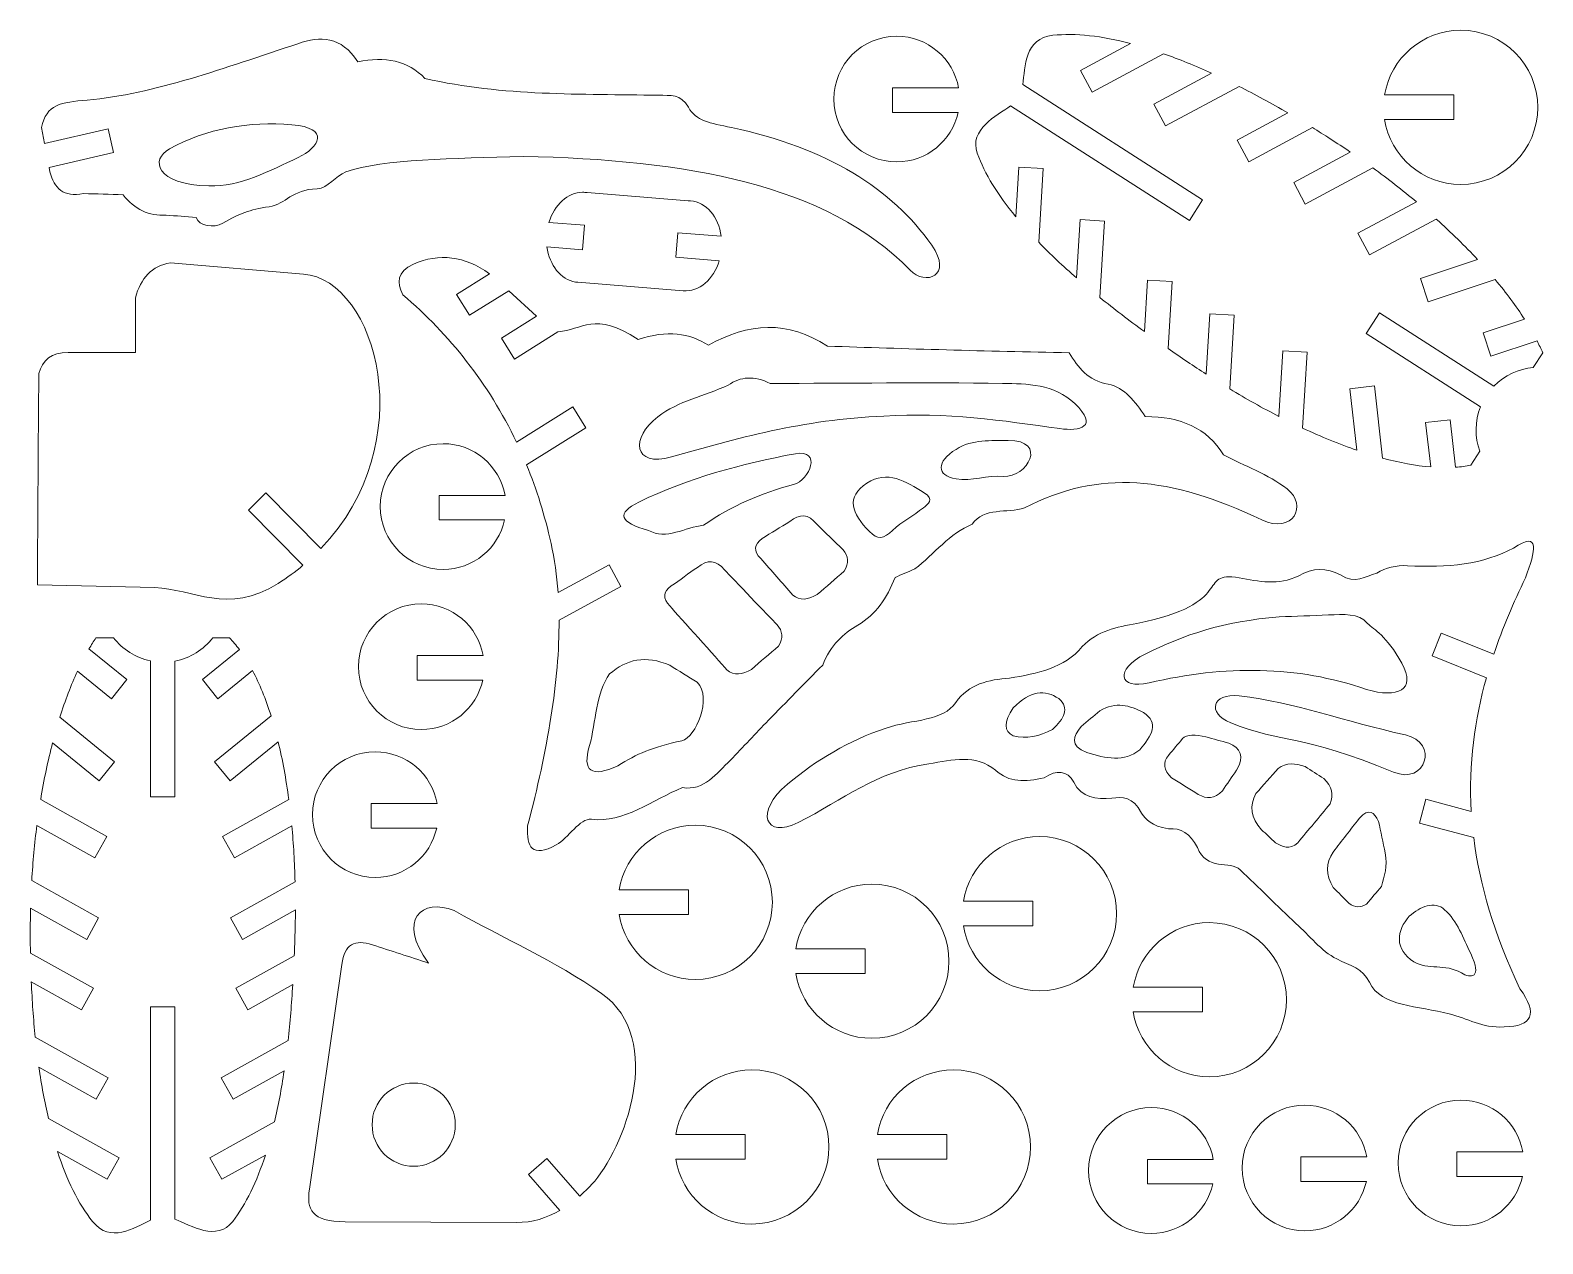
# Model space of a CAD drawing. Header units: centimetres. Extents: x -44 to 217, y -20 to 184.
# Drawn here: x -42.7 to 79.8, y 86 to 184.3 of the extents above; entities that cross this region are included whole.
import ezdxf

# ---------------------------------------------------------------- set-up
doc = ezdxf.new("R2010")
doc.units = ezdxf.units.CM
doc.header["$MEASUREMENT"] = 0
doc.layers.add('Layer 1', color=7, linetype='Continuous')

msp = doc.modelspace()

# ---------------------------------------------------------------- linework, layer by layer
at = {"layer": 'Layer 1', "lineweight": 9}
for points in [[(-21.03325, 183.23949), (-19.21978, 183.93173), (-17.53825, 183.83179), (-16.18078, 181.78375)], [(40.11684, 183.92159), (37.82993, 183.67791), (37.8876, 181.39542), (37.68157, 179.92666)], [(46.42461, 183.25937), (44.101, 183.86861), (41.96662, 184.11864), (40.11684, 183.92159)], [(-38.11394, 178.67817), (-32.61715, 179.16604), (-27.04877, 181.28041), (-21.03325, 183.23949)], [(42.35892, 181.07496), (42.35892, 181.07496), (46.42461, 183.25937), (46.42461, 183.25937)], [(-16.18078, 181.78375), (-13.98457, 182.22954), (-12.12171, 181.89651), (-10.74602, 180.42505)], [(49.09144, 182.43493), (49.09144, 182.43493), (43.29921, 179.32313), (43.29921, 179.32313)], [(52.98573, 180.85334), (51.65565, 181.45911), (50.35315, 181.99016), (49.09144, 182.43493)], [(-10.74602, 180.42505), (-4.355, 178.97496), (1.88965, 179.19119), (8.17862, 179.06636)], [(43.29921, 179.32313), (43.29921, 179.32313), (42.35892, 181.07496), (42.35892, 181.07496)], [(48.3062, 178.3391), (48.3062, 178.3391), (52.98573, 180.85334), (52.98573, 180.85334)], [(8.17862, 179.06636), (9.1341, 179.04744), (9.99818, 179.19459), (10.60485, 178.09587)], [(27.14417, 177.67515), (27.14417, 177.67515), (27.14417, 179.6636), (27.14417, 179.6636)], [(27.14417, 179.6636), (27.14417, 179.6636), (32.48394, 179.6636), (32.48394, 179.6636)], [(37.68157, 179.92666), (37.68157, 179.92666), (52.25835, 170.60119), (52.25835, 170.60119)], [(55.20421, 179.78798), (55.20421, 179.78798), (49.24654, 176.58734), (49.24654, 176.58734)], [(59.15764, 177.63987), (57.82858, 178.41139), (56.50697, 179.13102), (55.20421, 179.78798)], [(72.61877, 179.10177), (72.61877, 179.10177), (67.00248, 179.10177), (67.00248, 179.10177)], [(72.61877, 177.10164), (72.61877, 177.10164), (72.61877, 179.10177), (72.61877, 179.10177)], [(-41.80182, 176.44603), (-41.41786, 178.35462), (-40.2217, 178.49112), (-38.11394, 178.67817)], [(10.60485, 178.09587), (11.21319, 176.99401), (12.31511, 176.81793), (14.09863, 176.44603)], [(32.44751, 177.67515), (32.44751, 177.67515), (27.14417, 177.67515), (27.14417, 177.67515)], [(27.47252, 173.66919), (29.91146, 173.66919), (31.95001, 175.38509), (32.44751, 177.67515)], [(36.69023, 178.20023), (35.55649, 177.39901), (33.30831, 176.30607), (34.0037, 174.36636)], [(51.18657, 168.92621), (51.18657, 168.92621), (36.69023, 178.20023), (36.69023, 178.20023)], [(49.24654, 176.58734), (49.24654, 176.58734), (48.3062, 178.3391), (48.3062, 178.3391)], [(-41.55872, 175.16149), (-41.55872, 175.16149), (-41.80182, 176.44603), (-41.80182, 176.44603)], [(-21.52825, 176.68407), (-24.97116, 176.95738), (-28.43742, 176.39773), (-31.45128, 174.72448)], [(-21.02793, 174.01569), (-19.27546, 174.83282), (-18.39457, 176.43532), (-21.52825, 176.68407)], [(14.09863, 176.44603), (21.83089, 174.83371), (27.13359, 171.45899), (30.30588, 166.93519)], [(55.05565, 175.43589), (55.05565, 175.43589), (59.15764, 177.63987), (59.15764, 177.63987)], [(61.14584, 176.4509), (61.14584, 176.4509), (55.996, 173.68413), (55.996, 173.68413)], [(62.58606, 175.54706), (62.1062, 175.85405), (61.62582, 176.15546), (61.14584, 176.4509)], [(73.16354, 171.8459), (70.05199, 171.8459), (67.47194, 174.12319), (66.99837, 177.10164)], [(66.99837, 177.10164), (66.99837, 177.10164), (72.61877, 177.10164), (72.61877, 177.10164)], [(-36.41555, 176.357), (-36.41555, 176.357), (-41.55872, 175.16149), (-41.55872, 175.16149)], [(-35.96519, 174.42012), (-35.96519, 174.42012), (-36.41555, 176.357), (-36.41555, 176.357)], [(55.996, 173.68413), (55.996, 173.68413), (55.05565, 175.43589), (55.05565, 175.43589)], [(64.21806, 174.47124), (63.68362, 174.83397), (63.13962, 175.19292), (62.58606, 175.54706)], [(-41.18867, 173.20607), (-41.18867, 173.20607), (-35.96519, 174.42012), (-35.96519, 174.42012)], [(-31.45128, 174.72448), (-32.9888, 173.87092), (-32.60195, 171.83615), (-28.24088, 171.72255)], [(-28.24088, 171.72255), (-25.71888, 171.65687), (-23.31446, 172.94956), (-21.02793, 174.01569)], [(-2.78797, 174.11684), (-8.49489, 173.92352), (-14.03569, 173.93801), (-17.15128, 172.8552)], [(28.55899, 164.89715), (21.80915, 171.86944), (10.3543, 173.84975), (-2.78797, 174.11684)], [(34.0037, 174.36636), (34.6026, 172.69613), (35.67477, 170.97579), (37.11184, 169.23205)], [(59.63371, 172.00818), (59.63371, 172.00818), (64.21806, 174.47124), (64.21806, 174.47124)], [(-41.12247, 172.8552), (-41.12247, 172.8552), (-41.18867, 173.20607), (-41.18867, 173.20607)], [(-38.40509, 171.10831), (-40.02927, 170.76591), (-40.77546, 171.55366), (-41.12247, 172.8552)], [(-17.15128, 172.8552), (-18.00022, 172.56021), (-18.58213, 171.52294), (-19.48046, 171.49651)], [(37.11184, 169.23205), (37.11184, 169.23205), (37.35546, 173.25482), (37.35546, 173.25482)], [(37.35546, 173.25482), (37.35546, 173.25482), (39.34026, 173.13461), (39.34026, 173.13461)], [(39.34026, 173.13461), (39.34026, 173.13461), (38.97823, 167.15713), (38.97823, 167.15713)], [(66.03942, 173.19253), (66.03942, 173.19253), (60.57406, 170.25629), (60.57406, 170.25629)], [(69.57695, 170.43724), (68.46367, 171.36829), (67.28227, 172.2899), (66.03942, 173.19253)], [(60.57406, 170.25629), (60.57406, 170.25629), (59.63371, 172.00818), (59.63371, 172.00818)], [(-35.20246, 171.01126), (-36.27, 171.04366), (-37.33755, 171.07598), (-38.40509, 171.10831)], [(-31.70868, 169.36142), (-33.10131, 169.2722), (-34.2659, 169.82217), (-35.20246, 171.01126)], [(-19.48046, 171.49651), (-21.52562, 171.43634), (-21.99778, 170.25822), (-23.36244, 170.04077)], [(2.02627, 171.20812), (0.81627, 171.20126), (-0.26571, 170.19561), (-0.69849, 168.76643)], [(2.02762, 171.20812), (2.02762, 171.20812), (2.02627, 171.20825), (2.02627, 171.20825)], [(2.02627, 171.20825), (2.02627, 171.20825), (2.02627, 171.20812), (2.02627, 171.20812)], [(2.21441, 171.20126), (2.1518, 171.20626), (2.08958, 171.20844), (2.02762, 171.20812)], [(2.39985, 171.17829), (2.33872, 171.18849), (2.27701, 171.19625), (2.21441, 171.20126)], [(10.57919, 170.52332), (10.57919, 170.52332), (2.39985, 171.17829), (2.39985, 171.17829)], [(10.76624, 170.51646), (10.70363, 170.52146), (10.64122, 170.52364), (10.57919, 170.52332)], [(13.25456, 167.64911), (13.04449, 169.20555), (12.0511, 170.41357), (10.76624, 170.51646)], [(52.25835, 170.60119), (52.25835, 170.60119), (51.18657, 168.92621), (51.18657, 168.92621)], [(64.8409, 167.89266), (64.8409, 167.89266), (69.57695, 170.43724), (69.57695, 170.43724)], [(-29.28245, 169.16733), (-30.09124, 169.23205), (-30.89996, 169.29677), (-31.70868, 169.36142)], [(-27.12709, 168.70222), (-27.83768, 168.28509), (-29.03857, 168.48432), (-29.28245, 169.16733)], [(-23.36244, 170.04077), (-24.99156, 169.78124), (-25.72921, 169.52275), (-27.12709, 168.70222)], [(-0.69849, 168.76643), (-0.69849, 168.76643), (2.1738, 168.53641), (2.1738, 168.53641)], [(2.1738, 168.53641), (2.1738, 168.53641), (2.01505, 166.5543), (2.01505, 166.5543)], [(9.57034, 165.9493), (9.57034, 165.9493), (9.7291, 167.9314), (9.7291, 167.9314)], [(9.7291, 167.9314), (9.7291, 167.9314), (13.25456, 167.64911), (13.25456, 167.64911)], [(42.04558, 164.27143), (42.04558, 164.27143), (42.33211, 169.00183), (42.33211, 169.00183)], [(42.33211, 169.00183), (42.33211, 169.00183), (44.31691, 168.88157), (44.31691, 168.88157)], [(44.31691, 168.88157), (44.31691, 168.88157), (43.94141, 162.68266), (43.94141, 162.68266)], [(65.78124, 166.14083), (65.78124, 166.14083), (64.8409, 167.89266), (64.8409, 167.89266)], [(71.18471, 169.04378), (71.18471, 169.04378), (65.78124, 166.14083), (65.78124, 166.14083)], [(74.52691, 165.76405), (73.5171, 166.85392), (72.39927, 167.95212), (71.18471, 169.04378)], [(2.01505, 166.5543), (2.01505, 166.5543), (-0.85705, 166.78426), (-0.85705, 166.78426)], [(-0.85705, 166.78426), (-0.65711, 165.30453), (0.25103, 164.13968), (1.4443, 163.94039)], [(30.30588, 166.93519), (32.07002, 164.41947), (29.7969, 163.61845), (28.55899, 164.89715)], [(38.97823, 167.15713), (39.91062, 166.19767), (40.93891, 165.23416), (42.04558, 164.27143)], [(-34.20471, 162.66174), (-33.7607, 164.23288), (-32.88251, 165.26142), (-31.36956, 165.4969)], [(-31.36956, 165.4969), (-31.36956, 165.4969), (-20.59598, 164.58965), (-20.59598, 164.58965)], [(-11.67757, 165.37631), (-9.59239, 166.32121), (-7.52273, 166.04141), (-5.50233, 164.61396)], [(13.09568, 165.667), (13.09568, 165.667), (9.57034, 165.9493), (9.57034, 165.9493)], [(10.18298, 163.23224), (11.46765, 163.12935), (12.64045, 164.16405), (13.09568, 165.667)], [(69.91171, 164.23679), (69.91171, 164.23679), (74.52691, 165.76405), (74.52691, 165.76405)], [(-20.59598, 164.58965), (-14.64005, 164.08817), (-10.94666, 150.87823), (-19.17405, 142.34789)], [(-12.52568, 162.90908), (-13.05166, 163.87849), (-13.01311, 164.77111), (-11.67757, 165.37631)], [(-5.50233, 164.61396), (-5.50233, 164.61396), (-8.18033, 162.93596), (-8.18033, 162.93596)], [(70.53557, 162.34898), (70.53557, 162.34898), (69.91171, 164.23679), (69.91171, 164.23679)], [(-7.1244, 161.25065), (-7.1244, 161.25065), (-3.9584, 163.23442), (-3.9584, 163.23442)], [(-3.9584, 163.23442), (-3.9584, 163.23442), (-1.71253, 161.16393), (-1.71253, 161.16393)], [(1.4443, 163.94039), (1.4443, 163.94039), (1.44366, 163.93205), (1.44366, 163.93205)], [(1.44366, 163.93205), (1.44366, 163.93205), (1.63109, 163.91704), (1.63109, 163.91704)], [(1.63109, 163.91704), (1.63109, 163.91704), (10.18298, 163.23224), (10.18298, 163.23224)], [(47.54443, 159.92133), (47.54443, 159.92133), (47.7969, 164.09067), (47.7969, 164.09067)], [(47.7969, 164.09067), (47.7969, 164.09067), (49.78169, 163.97047), (49.78169, 163.97047)], [(49.78169, 163.97047), (49.78169, 163.97047), (49.45392, 158.55783), (49.45392, 158.55783)], [(75.95527, 164.14225), (75.95527, 164.14225), (70.53557, 162.34898), (70.53557, 162.34898)], [(78.32954, 160.93108), (77.66207, 161.97496), (76.86649, 163.05046), (75.95527, 164.14225)], [(-34.20471, 158.23891), (-34.20471, 159.71319), (-34.20471, 161.18747), (-34.20471, 162.66174)], [(-3.32267, 150.96264), (-5.59804, 155.73885), (-8.76282, 159.6681), (-12.52568, 162.90908)], [(-8.18033, 162.93596), (-8.18033, 162.93596), (-7.1244, 161.25065), (-7.1244, 161.25065)], [(43.94141, 162.68266), (45.08413, 161.75815), (46.29042, 160.83647), (47.54443, 159.92133)], [(-1.71253, 161.16393), (-1.71253, 161.16393), (-4.54672, 159.38804), (-4.54672, 159.38804)], [(0.03166, 159.90979), (1.97432, 160.04616), (2.99888, 161.6264), (6.51819, 159.28535)], [(12.22364, 158.82275), (15.43609, 160.64744), (18.64853, 160.86848), (21.86123, 158.74564)], [(52.53166, 156.47926), (52.53166, 156.47926), (52.82794, 161.37092), (52.82794, 161.37092)], [(52.82794, 161.37092), (52.82794, 161.37092), (54.81274, 161.25065), (54.81274, 161.25065)], [(54.81274, 161.25065), (54.81274, 161.25065), (54.45116, 155.28073), (54.45116, 155.28073)], [(65.51107, 159.76142), (65.51107, 159.76142), (66.58285, 161.43634), (66.58285, 161.43634)], [(66.58285, 161.43634), (66.58285, 161.43634), (75.85552, 155.50414), (75.85552, 155.50414)], [(74.97502, 159.82101), (74.97502, 159.82101), (78.32954, 160.93108), (78.32954, 160.93108)], [(-4.54672, 159.38804), (-4.54672, 159.38804), (-3.49079, 157.70273), (-3.49079, 157.70273)], [(-3.49079, 157.70273), (-3.49079, 157.70273), (0.03166, 159.90979), (0.03166, 159.90979)], [(6.51819, 159.28535), (8.86617, 160.06822), (10.71543, 159.80376), (12.22364, 158.82275)], [(74.77053, 153.83763), (74.77053, 153.83763), (65.51107, 159.76142), (65.51107, 159.76142)], [(75.59888, 157.9332), (75.59888, 157.9332), (74.97502, 159.82101), (74.97502, 159.82101)], [(-42.02972, 156.53782), (-41.70355, 157.57252), (-41.04345, 158.2731), (-39.6482, 158.23891)], [(-39.6482, 158.23891), (-37.8337, 158.23891), (-36.0192, 158.23891), (-34.20471, 158.23891)], [(21.86123, 158.74564), (28.1849, 158.52672), (34.70626, 158.34564), (41.44481, 158.20594)], [(41.44481, 158.20594), (42.18452, 156.98676), (42.95873, 155.98413), (44.60594, 155.66162)], [(49.45392, 158.55783), (49.97149, 158.19587), (50.49542, 157.83506), (51.0248, 157.47611)], [(58.42538, 153.05802), (58.42538, 153.05802), (58.74699, 158.3681), (58.74699, 158.3681)], [(58.74699, 158.3681), (58.74699, 158.3681), (60.73179, 158.24783), (60.73179, 158.24783)], [(60.73179, 158.24783), (60.73179, 158.24783), (60.35995, 152.10851), (60.35995, 152.10851)], [(79.34815, 159.17374), (79.34815, 159.17374), (75.59888, 157.9332), (75.59888, 157.9332)], [(79.0452, 157.01646), (79.0452, 157.01646), (79.80992, 158.21165), (79.80992, 158.21165)], [(79.80992, 158.21165), (79.67047, 158.52768), (79.51614, 158.84866), (79.34815, 159.17374)], [(51.0248, 157.47611), (51.52704, 157.13551), (52.02961, 156.80318), (52.53166, 156.47926)], [(75.85552, 155.50414), (76.71813, 156.38869), (77.85809, 156.9096), (79.0452, 157.01646)], [(-42.14313, 139.41351), (-42.10535, 145.12159), (-42.06757, 150.82967), (-42.02972, 156.53782)], [(13.81858, 155.5772), (14.8189, 156.30626), (15.95488, 156.35706), (17.22659, 155.7298)], [(17.22659, 155.7298), (23.50004, 155.7298), (29.77419, 155.81947), (36.04699, 155.7298)], [(36.04699, 155.7298), (38.00004, 155.7019), (40.23679, 155.68317), (41.89658, 154.10209)], [(44.60594, 155.66162), (45.92717, 155.40293), (46.77393, 154.26444), (47.61287, 153.04019)], [(8.12159, 153.03391), (9.77541, 154.29465), (11.91954, 154.72942), (13.81858, 155.5772)], [(54.45116, 155.28073), (55.7899, 154.47278), (57.11903, 153.72954), (58.42538, 153.05802)], [(64.19144, 155.29645), (64.19144, 155.29645), (66.1672, 155.52063), (66.1672, 155.52063)], [(64.75655, 150.31569), (64.75655, 150.31569), (64.19144, 155.29645), (64.19144, 155.29645)], [(66.1672, 155.52063), (66.1672, 155.52063), (66.83025, 149.67695), (66.83025, 149.67695)], [(1.24282, 153.82326), (1.24282, 153.82326), (-3.32267, 150.96264), (-3.32267, 150.96264)], [(2.29876, 152.13795), (2.29876, 152.13795), (1.24282, 153.82326), (1.24282, 153.82326)], [(40.67579, 152.06745), (36.05944, 152.71947), (31.46617, 153.41152), (26.43333, 153.08477)], [(41.89658, 154.10209), (43.88753, 152.20556), (42.30972, 151.83673), (40.67579, 152.06745)], [(74.70466, 150.23185), (74.2951, 151.37926), (74.29908, 152.6629), (74.77053, 153.83763)], [(-2.50945, 149.12525), (-2.50945, 149.12525), (2.29876, 152.13795), (2.29876, 152.13795)], [(9.24064, 149.77849), (6.08804, 148.88856), (5.91697, 151.35328), (8.12159, 153.03391)], [(26.43333, 153.08477), (19.8629, 152.82204), (14.36906, 151.22621), (9.24064, 149.77849)], [(47.61287, 153.04019), (50.45244, 153.07002), (52.60709, 152.11024), (53.93513, 149.95616)], [(60.35995, 152.10851), (61.87348, 151.40158), (63.34629, 150.79972), (64.75655, 150.31569)], [(70.32281, 152.55014), (70.32281, 152.55014), (72.29863, 152.77432), (72.29863, 152.77432)], [(70.73025, 148.9595), (70.73025, 148.9595), (70.32281, 152.55014), (70.32281, 152.55014)], [(72.29863, 152.77432), (72.29863, 152.77432), (72.73391, 148.93776), (72.73391, 148.93776)], [(32.28291, 150.38888), (33.6477, 151.23743), (35.09696, 151.07528), (36.50479, 151.101)], [(36.50479, 151.101), (39.74019, 151.16021), (38.09022, 148.05386), (36.09786, 148.20164)], [(19.26123, 150.03282), (14.90851, 149.22345), (10.61402, 148.08291), (6.59561, 146.11614)], [(19.10863, 147.54039), (20.46001, 147.90632), (21.41845, 150.43397), (19.26123, 150.03282)], [(32.28291, 147.99818), (30.65796, 148.26085), (30.6774, 149.39067), (32.28291, 150.38888)], [(53.93513, 149.95616), (55.657, 149.03096), (57.55321, 148.37438), (59.10087, 147.18054)], [(66.83025, 149.67695), (68.21633, 149.30183), (69.52448, 149.0579), (70.73025, 148.9595)], [(73.98317, 149.10414), (73.98317, 149.10414), (74.70466, 150.23185), (74.70466, 150.23185)], [(-0.52908, 142.77348), (-1.03146, 145.03352), (-1.69797, 147.14731), (-2.50945, 149.12525)], [(29.68875, 146.87913), (28.18958, 147.78291), (26.74019, 148.75309), (25.05995, 147.64212)], [(36.09786, 148.20164), (34.82794, 148.29581), (33.54, 147.79497), (32.28291, 147.99818)], [(57.04738, 144.67528), (49.59029, 148.22878), (43.90421, 148.77752), (37.82108, 145.63853)], [(72.73391, 148.93776), (73.16963, 148.96816), (73.58682, 149.023), (73.98317, 149.10414)], [(11.83481, 144.2341), (14.09382, 145.83282), (16.50934, 146.83641), (19.10863, 147.54039)], [(25.05995, 147.64212), (23.33641, 146.50248), (23.80203, 145.23936), (25.26341, 143.72544)], [(59.10087, 147.18054), (60.81351, 145.8595), (59.56296, 143.47656), (57.04738, 144.67528)], [(-23.63684, 146.85835), (-23.63684, 146.85835), (-25.05057, 145.45995), (-25.05057, 145.45995)], [(-19.17405, 142.34789), (-19.17405, 142.34789), (-23.63684, 146.85835), (-23.63684, 146.85835)], [(-9.59611, 144.66784), (-9.59611, 144.66784), (-9.59611, 146.65629), (-9.59611, 146.65629)], [(-9.59611, 146.65629), (-9.59611, 146.65629), (-4.25634, 146.65629), (-4.25634, 146.65629)], [(6.59561, 146.11614), (4.74744, 145.21755), (5.00177, 144.45456), (7.3586, 143.82717)], [(29.63788, 145.65835), (29.97579, 145.92339), (30.6062, 146.32608), (29.68875, 146.87913)], [(-25.05057, 145.45995), (-25.05057, 145.45995), (-20.63229, 140.99446), (-20.63229, 140.99446)], [(-4.29278, 144.66784), (-4.29278, 144.66784), (-9.59611, 144.66784), (-9.59611, 144.66784)], [(-9.26776, 140.66187), (-6.82883, 140.66187), (-4.79027, 142.37778), (-4.29278, 144.66784)], [(18.80344, 144.53929), (19.6003, 145.21742), (20.32935, 145.14956), (20.99067, 144.33583)], [(27.14545, 143.82717), (27.89157, 144.53853), (28.82672, 145.02204), (29.63788, 145.65835)], [(37.82108, 145.63853), (36.40754, 145.20164), (34.55309, 145.7096), (33.58054, 144.32781)], [(7.3586, 143.82717), (8.79978, 142.99638), (10.34269, 144.0985), (11.83481, 144.2341)], [(16.56534, 143.16591), (17.31133, 143.62371), (18.05738, 144.0815), (18.80344, 144.53929)], [(20.99067, 144.33583), (21.7028, 143.64064), (22.41492, 142.94545), (23.12704, 142.25033)], [(25.26341, 143.72544), (25.92255, 143.04263), (26.42101, 143.13641), (27.14545, 143.82717)], [(33.58054, 144.32781), (31.78657, 143.59234), (30.49651, 141.91203), (28.9545, 140.70408)], [(77.4348, 142.39439), (79.65097, 143.85905), (79.22133, 142.1486), (78.41377, 139.98464)], [(0.03942, 138.78144), (-0.05878, 140.16656), (-0.24544, 141.49734), (-0.52908, 142.77348)], [(16.46361, 141.5382), (15.83173, 142.18901), (15.93423, 142.65616), (16.56534, 143.16591)], [(23.12704, 142.25033), (23.55366, 141.74212), (23.64, 141.17489), (23.22878, 140.52089)], [(68.85007, 140.96361), (72.03461, 140.78362), (75.05071, 141.08163), (77.4348, 142.39439)], [(-20.63229, 140.99446), (-21.24832, 140.48048), (-21.91458, 139.9892), (-22.63729, 139.52692)], [(4.18368, 141.02608), (4.18368, 141.02608), (0.03942, 138.78144), (0.03942, 138.78144)], [(5.13083, 139.27733), (5.13083, 139.27733), (4.18368, 141.02608), (4.18368, 141.02608)], [(11.33198, 140.82153), (12.12884, 141.49965), (12.8579, 141.43179), (13.51922, 140.61806)], [(19.05777, 138.58798), (18.19305, 139.57143), (17.32833, 140.55482), (16.46361, 141.5382)], [(66.36502, 140.36117), (67.12736, 140.79446), (67.8933, 141.01768), (68.85007, 140.96361)], [(9.2003, 139.32749), (9.94629, 139.78529), (10.58593, 140.36373), (11.33198, 140.82153)], [(13.51922, 140.61806), (14.23134, 139.92287), (17.08073, 136.87489), (17.79286, 136.17977)], [(23.22878, 140.52089), (22.49965, 139.89356), (21.7706, 139.26624), (21.04154, 138.63885)], [(27.33538, 140.01017), (26.6874, 138.37092), (25.77156, 136.97291), (24.32845, 136.15514)], [(28.9545, 140.70408), (28.41479, 140.47278), (27.87509, 140.24148), (27.33538, 140.01017)], [(46.93641, 136.29472), (55.04802, 137.90222), (51.67695, 140.53031), (55.21992, 139.98464)], [(55.21992, 139.98464), (56.8026, 139.67797), (58.38407, 139.35418), (60.03942, 140.13525)], [(60.03942, 140.13525), (61.16899, 140.80376), (62.29856, 140.82884), (63.42813, 140.21056)], [(63.42813, 140.21056), (64.61261, 139.43788), (65.43346, 140.12101), (66.36502, 140.36117)], [(78.41377, 139.98464), (77.43775, 137.97239), (76.55578, 135.91691), (75.83936, 133.7917)], [(-32.61702, 139.1867), (-32.61702, 139.1867), (-42.14313, 139.41351), (-42.14313, 139.41351)], [(-22.63729, 139.52692), (-26.72017, 136.91518), (-29.565, 139.11402), (-32.61702, 139.1867)], [(0.12178, 136.56431), (0.12178, 136.56431), (5.13083, 139.27733), (5.13083, 139.27733)], [(9.09856, 137.69978), (8.46668, 138.35058), (8.56919, 138.81774), (9.2003, 139.32749)], [(21.04154, 138.63885), (20.32255, 138.20132), (19.61569, 138.09337), (19.05777, 138.58798)], [(13.72358, 132.51742), (12.85886, 133.50087), (9.96329, 136.7164), (9.09856, 137.69978)], [(-2.42549, 119.88689), (-0.8101, 126.0713), (0.14853, 131.63429), (0.12178, 136.56431)], [(17.79286, 136.17977), (18.21947, 135.67156), (18.30581, 135.10434), (17.89459, 134.45033)], [(24.32845, 136.15514), (23.13782, 135.48048), (22.11415, 134.53185), (21.47573, 132.91691)], [(42.49343, 134.4121), (43.75982, 135.71883), (45.27246, 135.96502), (46.93641, 136.29472)], [(58.45802, 136.82185), (53.91197, 136.43942), (50.76155, 135.38368), (47.61415, 133.80966)], [(62.44917, 136.97246), (61.11883, 136.92223), (59.78843, 136.87201), (58.45802, 136.82185)], [(65.61197, 136.29472), (64.89805, 137.13365), (63.65815, 137.02518), (62.44917, 136.97246)], [(68.39824, 133.05661), (67.1257, 135.36251), (66.16874, 135.72993), (65.61197, 136.29472)], [(-37.39855, 135.13115), (-37.58963, 134.8434), (-37.7768, 134.54039), (-37.96013, 134.22371)], [(-35.97963, 135.13115), (-35.97963, 135.13115), (-37.39855, 135.13115), (-37.39855, 135.13115)], [(-32.98675, 133.25931), (-34.19669, 133.50921), (-35.24986, 134.18875), (-35.97963, 135.13115)], [(-27.92536, 135.13115), (-28.67116, 134.16784), (-29.75461, 133.47938), (-30.99823, 133.24346)], [(-26.58662, 135.13115), (-26.58662, 135.13115), (-27.92536, 135.13115), (-27.92536, 135.13115)], [(-25.77321, 134.16848), (-26.03364, 134.51915), (-26.30464, 134.84103), (-26.58662, 135.13115)], [(71.5867, 135.49856), (71.5867, 135.49856), (70.84622, 133.65321), (70.84622, 133.65321)], [(75.83936, 133.7917), (75.83936, 133.7917), (71.5867, 135.49856), (71.5867, 135.49856)], [(-37.96013, 134.22371), (-37.96013, 134.22371), (-34.89457, 131.73404), (-34.89457, 131.73404)], [(-28.77039, 131.73423), (-28.77039, 131.73423), (-25.77321, 134.16848), (-25.77321, 134.16848)], [(-11.36436, 131.70068), (-11.36436, 131.70068), (-11.36436, 133.68913), (-11.36436, 133.68913)], [(-11.36436, 133.68913), (-11.36436, 133.68913), (-6.02459, 133.68913), (-6.02459, 133.68913)], [(9.09061, 132.89844), (7.14757, 133.74083), (5.56123, 133.37945), (4.21909, 132.19446)], [(17.89459, 134.45033), (17.16547, 133.823), (16.43641, 133.19568), (15.70735, 132.56829)], [(36.61967, 131.85174), (38.84366, 132.24571), (41.06547, 132.64295), (42.49343, 134.4121)], [(47.61415, 133.80966), (45.08792, 132.54635), (45.45443, 130.90459), (47.91537, 131.47522)], [(70.84622, 133.65321), (70.84622, 133.65321), (75.24853, 131.88638), (75.24853, 131.88638)], [(-38.89149, 132.41864), (-39.41106, 131.29382), (-39.88829, 130.04404), (-40.31689, 128.68811)], [(-36.14858, 130.19112), (-36.14858, 130.19112), (-38.89149, 132.41864), (-38.89149, 132.41864)], [(-32.98662, 122.25142), (-32.98662, 122.25142), (-32.98675, 133.25931), (-32.98675, 133.25931)], [(-30.99823, 133.24346), (-30.99823, 133.24346), (-30.9981, 122.25123), (-30.9981, 122.25123)], [(-24.7117, 132.46899), (-24.7117, 132.46899), (-27.51677, 130.19074), (-27.51677, 130.19074)], [(-23.21433, 128.79715), (-23.64531, 130.16688), (-24.1448, 131.40023), (-24.7117, 132.46899)], [(11.31518, 131.51864), (10.57361, 131.97855), (9.83211, 132.43846), (9.09061, 132.89844)], [(15.70735, 132.56829), (14.98837, 132.13076), (14.2815, 132.02281), (13.72358, 132.51742)], [(21.47573, 132.91691), (20.01082, 131.42634), (18.5459, 129.9357), (17.08099, 128.44507)], [(47.91537, 131.47522), (54.14077, 132.9187), (59.83885, 132.88445), (65.53666, 130.94808)], [(65.53666, 130.94808), (68.0366, 130.19362), (69.59946, 130.87996), (68.39824, 133.05661)], [(-34.89457, 131.73404), (-34.89457, 131.73404), (-36.14858, 130.19112), (-36.14858, 130.19112)], [(-27.51677, 130.19074), (-27.51677, 130.19074), (-28.77039, 131.73423), (-28.77039, 131.73423)], [(-6.06103, 131.70068), (-6.06103, 131.70068), (-11.36436, 131.70068), (-11.36436, 131.70068)], [(-11.03601, 127.69472), (-8.59707, 127.69472), (-6.55852, 129.41062), (-6.06103, 131.70068)], [(4.21909, 132.19446), (3.0833, 130.65507), (3.13025, 128.32724), (2.58586, 126.39369)], [(10.07618, 126.78792), (11.19523, 127.03602), (12.54975, 130.27964), (11.31518, 131.51864)], [(32.252, 129.89382), (33.32012, 131.36495), (34.90684, 131.74122), (36.61967, 131.85174)], [(75.24853, 131.88638), (74.29305, 128.50107), (73.79285, 124.92602), (74.02005, 121.05867)], [(26.52884, 127.78529), (28.85591, 128.56258), (31.24135, 128.33846), (32.252, 129.89382)], [(40.61082, 130.19504), (39.49805, 130.95039), (38.28785, 130.86989), (36.92089, 129.44199)], [(40.08368, 127.70998), (41.04173, 128.56899), (41.50703, 129.40883), (40.61082, 130.19504)], [(47.46354, 129.06547), (46.37239, 129.66322), (45.23352, 129.96611), (43.92422, 129.21608)], [(55.21992, 130.42095), (53.00042, 130.67348), (52.58394, 129.03089), (54.54218, 128.23711)], [(68.69946, 127.25815), (63.69965, 128.33949), (59.80549, 129.89914), (55.21992, 130.42095)], [(-40.31689, 128.68811), (-40.31689, 128.68811), (-35.88553, 125.0892), (-35.88553, 125.0892)], [(-27.77943, 125.08939), (-27.77943, 125.08939), (-23.21433, 128.79715), (-23.21433, 128.79715)], [(36.92089, 129.44199), (36.13955, 128.3069), (36.13955, 127.55386), (36.92089, 127.18285)], [(43.92422, 129.21608), (43.42217, 128.78933), (42.92012, 128.36258), (42.41813, 127.9359)], [(47.16232, 126.05328), (48.14481, 127.18574), (48.73917, 128.26149), (47.46354, 129.06547)], [(17.08099, 128.44507), (16.05296, 127.36566), (15.02493, 126.28625), (13.99696, 125.20684)], [(18.62185, 123.26701), (20.94981, 125.21511), (23.64962, 126.82364), (26.52884, 127.78529)], [(36.92089, 127.18285), (37.97515, 126.92198), (39.02942, 127.09767), (40.08368, 127.70998)], [(42.41813, 127.9359), (41.78888, 127.15084), (41.4196, 126.39343), (42.86996, 125.82736)], [(54.54218, 128.23711), (58.79581, 126.51287), (60.20164, 127.37579), (67.7205, 124.24597)], [(-40.91324, 126.61088), (-41.28713, 125.17291), (-41.60977, 123.63949), (-41.87482, 122.02801)], [(-37.13954, 123.54629), (-37.13954, 123.54629), (-40.91324, 126.61088), (-40.91324, 126.61088)], [(-22.63479, 126.70613), (-22.63479, 126.70613), (-26.52581, 123.5459), (-26.52581, 123.5459)], [(-21.77559, 122.03641), (-21.99573, 123.69234), (-22.28251, 125.25732), (-22.63479, 126.70613)], [(2.58586, 126.39369), (1.96636, 124.30998), (2.7359, 123.76566), (4.89491, 124.76046)], [(4.89491, 124.76046), (6.43872, 125.74186), (7.62153, 126.24372), (10.07618, 126.78792)], [(50.62634, 126.95693), (50.24981, 126.50511), (49.87329, 126.05328), (49.49677, 125.60145)], [(52.50895, 127.10754), (51.68933, 127.27932), (50.97303, 127.33147), (50.62634, 126.95693)], [(54.39157, 126.58041), (53.76399, 126.7561), (53.13647, 126.93179), (52.50895, 127.10754)], [(54.99401, 124.39658), (55.71325, 125.53404), (55.30793, 126.17092), (54.39157, 126.58041)], [(67.7205, 124.24597), (70.3561, 123.14885), (71.40119, 126.67387), (68.69946, 127.25815)], [(-35.88553, 125.0892), (-35.88553, 125.0892), (-37.13954, 123.54629), (-37.13954, 123.54629)], [(-26.52581, 123.5459), (-26.52581, 123.5459), (-27.77943, 125.08939), (-27.77943, 125.08939)], [(13.99696, 125.20684), (12.89369, 124.14937), (11.89516, 122.6935), (10.1137, 122.9926)], [(35.4901, 124.39658), (33.84366, 125.73891), (32.01473, 125.22031), (30.06816, 124.92371)], [(42.86996, 125.82736), (44.40581, 125.36316), (45.91883, 125.01633), (47.16232, 126.05328)], [(49.49677, 125.60145), (48.99106, 124.99914), (49.10158, 124.39664), (49.72268, 123.79414)], [(60.56656, 124.69779), (59.77489, 124.98195), (59.02871, 125.02724), (58.38272, 124.54718)], [(30.06816, 124.92371), (25.80658, 124.27438), (23.18381, 122.0486), (19.48612, 120.15783)], [(39.40594, 123.79414), (37.92608, 123.44231), (36.54026, 123.38811), (35.4901, 124.39658)], [(41.81569, 123.41761), (41.27829, 124.41672), (40.44366, 124.43942), (39.40594, 123.79414)], [(49.72268, 123.79414), (50.45058, 123.34231), (51.17855, 122.89048), (51.90652, 122.43865)], [(53.86444, 122.73987), (54.24096, 123.29215), (54.61749, 123.84436), (54.99401, 124.39658)], [(58.38272, 124.54718), (57.78028, 123.86944), (57.17785, 123.1917), (56.57541, 122.51396)], [(62.07265, 123.71883), (61.5706, 124.0452), (61.06854, 124.3715), (60.56656, 124.69779)], [(10.1137, 122.9926), (7.69786, 121.99029), (5.33314, 120.09401), (2.74026, 120.42659)], [(19.48612, 120.15783), (16.83788, 118.80376), (15.9001, 120.98933), (18.62185, 123.26701)], [(44.90318, 122.13743), (43.62198, 122.03237), (42.45167, 122.1613), (41.81569, 123.41761)], [(51.90652, 122.43865), (52.57509, 122.06149), (53.23217, 122.02544), (53.86444, 122.73987)], [(62.59978, 121.68561), (62.86688, 122.39754), (62.7502, 123.0799), (62.07265, 123.71883)], [(-41.87482, 122.02801), (-41.87482, 122.02801), (-36.51747, 119.04083), (-36.51747, 119.04083)], [(-30.9981, 122.25123), (-30.9981, 122.25123), (-32.98662, 122.25142), (-32.98662, 122.25142)], [(-27.14749, 119.04103), (-27.14749, 119.04103), (-21.77559, 122.03641), (-21.77559, 122.03641)], [(-15.09733, 119.71588), (-15.09733, 119.71588), (-15.09733, 121.70434), (-15.09733, 121.70434)], [(-15.09733, 121.70434), (-15.09733, 121.70434), (-9.75756, 121.70434), (-9.75756, 121.70434)], [(47.31293, 120.93256), (46.60427, 122.28176), (45.75597, 122.23218), (44.90318, 122.13743)], [(56.57541, 122.51396), (56.01742, 121.51678), (56.1681, 120.53782), (57.02724, 119.57708)], [(59.96412, 118.52281), (60.84263, 119.57708), (61.72121, 120.63134), (62.59978, 121.68561)], [(66.51563, 120.25482), (66.16643, 120.94667), (65.7577, 121.43288), (64.93423, 120.48073)], [(70.3273, 122.04321), (70.3273, 122.04321), (69.8153, 120.12191), (69.8153, 120.12191)], [(74.02005, 121.05867), (74.02005, 121.05867), (70.3273, 122.04321), (70.3273, 122.04321)], [(2.74026, 120.42659), (1.80113, 120.54699), (0.87348, 118.8738), (-0.11247, 118.34488)], [(49.49677, 119.65238), (48.05815, 119.88965), (47.66854, 120.40665), (47.31293, 120.93256)], [(64.93423, 120.48073), (64.2314, 119.57708), (63.52858, 118.67342), (62.8257, 117.76976)], [(67.04276, 117.69446), (66.867, 118.54795), (66.69132, 119.40139), (66.51563, 120.25482)], [(69.8153, 120.12191), (69.8153, 120.12191), (74.21415, 118.94917), (74.21415, 118.94917)], [(-42.18213, 119.92275), (-42.36648, 118.48323), (-42.50612, 116.99138), (-42.59669, 115.45803)], [(-37.48636, 117.30466), (-37.48636, 117.30466), (-42.18213, 119.92275), (-42.18213, 119.92275)], [(-36.51747, 119.04083), (-36.51747, 119.04083), (-37.48636, 117.30466), (-37.48636, 117.30466)], [(-26.17911, 117.30434), (-26.17911, 117.30434), (-27.14749, 119.04103), (-27.14749, 119.04103)], [(-21.53287, 119.8951), (-21.53287, 119.8951), (-26.17911, 117.30434), (-26.17911, 117.30434)], [(-21.2634, 115.34956), (-21.30426, 116.91268), (-21.39451, 118.43282), (-21.53287, 119.8951)], [(-9.794, 119.71588), (-9.794, 119.71588), (-15.09733, 119.71588), (-15.09733, 119.71588)], [(-14.76898, 115.70992), (-12.33004, 115.70992), (-10.29149, 117.42583), (-9.794, 119.71588)], [(-0.11247, 118.34488), (-2.04768, 117.30665), (-2.53665, 118.12339), (-2.42549, 119.88689)], [(51.83121, 118.14629), (51.26745, 119.2561), (50.48933, 119.75822), (49.49677, 119.65238)], [(57.02724, 119.57708), (57.40376, 119.2257), (57.78028, 118.87425), (58.15681, 118.52281)], [(74.21415, 118.94917), (74.68573, 115.17528), (75.85674, 111.12166), (77.96194, 106.69998)], [(55.29523, 116.33897), (54.50613, 117.09581), (52.54635, 116.21345), (51.83121, 118.14629)], [(58.15681, 118.52281), (58.71819, 118.16662), (59.29318, 117.92922), (59.96412, 118.52281)], [(62.8257, 117.76976), (62.22608, 116.87053), (62.22608, 115.91672), (62.8257, 114.90819)], [(66.74154, 114.98349), (66.97502, 115.80934), (67.25751, 116.60677), (67.04276, 117.69446)], [(-42.59669, 115.45803), (-42.59669, 115.45803), (-37.17789, 112.4366), (-37.17789, 112.4366)], [(-26.48707, 112.43679), (-26.48707, 112.43679), (-21.2634, 115.34956), (-21.2634, 115.34956)], [(59.81351, 111.9713), (58.30742, 113.42724), (56.80132, 114.88311), (55.29523, 116.33897)], [(-10.45872, 108.78362), (-13.0523, 112.26014), (-10.97584, 114.0917), (-8.36943, 113.02364)], [(10.61235, 114.71049), (10.61235, 114.71049), (4.99606, 114.71049), (4.99606, 114.71049)], [(10.61235, 112.71037), (10.61235, 112.71037), (10.61235, 114.71049), (10.61235, 114.71049)], [(62.8257, 114.90819), (63.25244, 114.4815), (63.67919, 114.05475), (64.10588, 113.62801)], [(65.53666, 113.5527), (65.93827, 114.02967), (66.33987, 114.50658), (66.74154, 114.98349)], [(-38.14685, 110.70042), (-38.14685, 110.70042), (-42.6922, 113.23468), (-42.6922, 113.23468)], [(-21.23851, 113.0867), (-21.23851, 113.0867), (-25.51869, 110.7001), (-25.51869, 110.7001)], [(-21.26616, 111.28015), (-21.24993, 111.88683), (-21.24082, 112.48926), (-21.23851, 113.0867)], [(-8.36943, 113.02364), (-4.39573, 110.79093), (-0.17302, 108.95257), (3.5518, 106.32563)], [(38.4969, 113.79324), (38.4969, 113.79324), (32.8806, 113.79324), (32.8806, 113.79324)], [(38.4969, 111.79311), (38.4969, 111.79311), (38.4969, 113.79324), (38.4969, 113.79324)], [(64.10588, 113.62801), (64.60228, 113.25507), (65.07675, 113.27092), (65.53666, 113.5527)], [(69.00068, 112.57374), (69.8772, 113.38727), (71.05328, 113.8357), (71.86226, 113.10087)], [(71.86226, 113.10087), (72.87874, 112.17759), (73.38028, 110.80132), (73.97079, 109.56155)], [(-37.17789, 112.4366), (-37.17789, 112.4366), (-38.14685, 110.70042), (-38.14685, 110.70042)], [(-25.51869, 110.7001), (-25.51869, 110.7001), (-26.48707, 112.43679), (-26.48707, 112.43679)], [(11.15713, 107.45463), (8.04558, 107.45463), (5.46553, 109.73192), (4.99196, 112.71037)], [(4.99196, 112.71037), (4.99196, 112.71037), (10.61235, 112.71037), (10.61235, 112.71037)], [(39.04167, 106.53737), (35.93012, 106.53737), (33.35007, 108.81466), (32.8765, 111.79311)], [(32.8765, 111.79311), (32.8765, 111.79311), (38.4969, 111.79311), (38.4969, 111.79311)], [(63.12691, 109.10973), (61.8255, 109.76989), (60.91793, 111.01749), (59.81351, 111.9713)], [(69.3772, 108.88381), (67.75918, 109.87894), (67.96437, 111.43198), (69.00068, 112.57374)], [(-21.33075, 109.374), (-21.30484, 110.00504), (-21.28322, 110.64083), (-21.26616, 111.28015)], [(-17.46398, 108.66072), (-17.29643, 110.31896), (-16.40047, 110.71903), (-15.00599, 110.25841)], [(-42.70413, 109.5799), (-42.70413, 109.5799), (-37.59816, 106.73295), (-37.59816, 106.73295)], [(-26.0668, 106.73314), (-26.0668, 106.73314), (-21.33075, 109.374), (-21.33075, 109.374)], [(-15.00599, 110.25841), (-13.49027, 109.76681), (-11.9745, 109.27522), (-10.45872, 108.78362)], [(24.92153, 109.94077), (24.92153, 109.94077), (19.30523, 109.94077), (19.30523, 109.94077)], [(24.92153, 107.94064), (24.92153, 107.94064), (24.92153, 109.94077), (24.92153, 109.94077)], [(65.76258, 107.22711), (65.24141, 108.35302), (64.21114, 108.55982), (63.12691, 109.10973)], [(73.97079, 109.56155), (74.94366, 107.51883), (73.97412, 107.52762), (73.21774, 107.98015)], [(-20.10631, 90.47162), (-20.10631, 90.47162), (-17.46398, 108.66072), (-17.46398, 108.66072)], [(25.4663, 102.6849), (22.35475, 102.6849), (19.7747, 104.96219), (19.30113, 107.94064)], [(19.30113, 107.94064), (19.30113, 107.94064), (24.92153, 107.94064), (24.92153, 107.94064)], [(73.21774, 107.98015), (71.90742, 108.76425), (70.49741, 108.19484), (69.3772, 108.88381)], [(-38.56705, 104.99677), (-38.56705, 104.99677), (-42.63421, 107.26438), (-42.63421, 107.26438)], [(-42.63421, 107.26438), (-42.56782, 105.72903), (-42.46179, 104.22794), (-42.31311, 102.7765)], [(-37.59816, 106.73295), (-37.59816, 106.73295), (-38.56705, 104.99677), (-38.56705, 104.99677)], [(-25.09842, 104.99645), (-25.09842, 104.99645), (-26.0668, 106.73314), (-26.0668, 106.73314)], [(-21.45025, 107.0307), (-21.45025, 107.0307), (-25.09842, 104.99645), (-25.09842, 104.99645)], [(-21.8346, 102.50754), (-21.67167, 103.96835), (-21.54531, 105.48118), (-21.45025, 107.0307)], [(52.25572, 106.8221), (52.25572, 106.8221), (46.63942, 106.8221), (46.63942, 106.8221)], [(52.25572, 104.82198), (52.25572, 104.82198), (52.25572, 106.8221), (52.25572, 106.8221)], [(72.23878, 104.66675), (69.76059, 105.31832), (66.69144, 105.22063), (65.76258, 107.22711)], [(77.96194, 106.69998), (79.42987, 104.66989), (79.00305, 103.64077), (76.68176, 103.61248)], [(3.5518, 106.32563), (8.81582, 102.61325), (5.43006, 93.69337), (2.75296, 90.84032)], [(-32.98668, 87.94141), (-32.98668, 87.94141), (-32.98694, 105.24597), (-32.98694, 105.24597)], [(-32.98694, 105.24597), (-32.98694, 105.24597), (-30.99842, 105.24577), (-30.99842, 105.24577)], [(-30.99842, 105.24577), (-30.99842, 105.24577), (-30.99816, 88.03673), (-30.99816, 88.03673)], [(52.80049, 99.56624), (49.68894, 99.56624), (47.10889, 101.84353), (46.63532, 104.82198)], [(46.63532, 104.82198), (46.63532, 104.82198), (52.25572, 104.82198), (52.25572, 104.82198)], [(76.68176, 103.61248), (74.85219, 103.48131), (73.71973, 104.31537), (72.23878, 104.66675)], [(-42.31311, 102.7765), (-42.31311, 102.7765), (-36.40631, 99.48291), (-36.40631, 99.48291)], [(-27.25865, 99.48311), (-27.25865, 99.48311), (-21.8346, 102.50754), (-21.8346, 102.50754)], [(-37.3752, 97.74674), (-37.3752, 97.74674), (-42.01497, 100.33359), (-42.01497, 100.33359)], [(-42.01497, 100.33359), (-41.80843, 98.88676), (-41.55378, 97.50338), (-41.24852, 96.20087)], [(-36.40631, 99.48291), (-36.40631, 99.48291), (-37.3752, 97.74674), (-37.3752, 97.74674)], [(-26.29027, 97.74642), (-26.29027, 97.74642), (-27.25865, 99.48311), (-27.25865, 99.48311)], [(-22.15121, 100.05437), (-22.15121, 100.05437), (-26.29027, 97.74642), (-26.29027, 97.74642)], [(-22.92895, 95.91537), (-22.62318, 97.21787), (-22.36577, 98.60331), (-22.15121, 100.05437)], [(-41.24852, 96.20087), (-41.24852, 96.20087), (-35.50573, 92.99876), (-35.50573, 92.99876)], [(-28.15923, 92.99895), (-28.15923, 92.99895), (-22.92895, 95.91537), (-22.92895, 95.91537)], [(15.19863, 94.89779), (15.19863, 94.89779), (9.58234, 94.89779), (9.58234, 94.89779)], [(15.19863, 92.89767), (15.19863, 92.89767), (15.19863, 94.89779), (15.19863, 94.89779)], [(31.52576, 94.89779), (31.52576, 94.89779), (25.90947, 94.89779), (25.90947, 94.89779)], [(31.52576, 92.89767), (31.52576, 92.89767), (31.52576, 94.89779), (31.52576, 94.89779)], [(-36.47462, 91.26258), (-36.47462, 91.26258), (-40.5058, 93.51011), (-40.5058, 93.51011)], [(-40.5058, 93.51011), (-39.76673, 91.22448), (-38.82709, 89.29183), (-37.66423, 87.83987)], [(-23.6709, 93.22499), (-23.6709, 93.22499), (-27.19085, 91.26226), (-27.19085, 91.26226)], [(-26.32087, 87.83987), (-25.23665, 89.24449), (-24.36532, 91.07477), (-23.6709, 93.22499)], [(72.85822, 91.50273), (72.85822, 91.50273), (72.85822, 93.49119), (72.85822, 93.49119)], [(72.85822, 93.49119), (72.85822, 93.49119), (78.19799, 93.49119), (78.19799, 93.49119)], [(-35.50573, 92.99876), (-35.50573, 92.99876), (-36.47462, 91.26258), (-36.47462, 91.26258)], [(-27.19085, 91.26226), (-27.19085, 91.26226), (-28.15923, 92.99895), (-28.15923, 92.99895)], [(-0.85859, 92.95251), (-0.85859, 92.95251), (-2.35737, 91.64558), (-2.35737, 91.64558)], [(1.79516, 89.91011), (1.79516, 89.91011), (-0.85859, 92.95251), (-0.85859, 92.95251)], [(15.7434, 87.64193), (12.63185, 87.64193), (10.0518, 89.91922), (9.57823, 92.89767)], [(9.57823, 92.89767), (9.57823, 92.89767), (15.19863, 92.89767), (15.19863, 92.89767)], [(32.07053, 87.64193), (28.95899, 87.64193), (26.37894, 89.91922), (25.90536, 92.89767)], [(25.90536, 92.89767), (25.90536, 92.89767), (31.52576, 92.89767), (31.52576, 92.89767)], [(47.77695, 90.891), (47.77695, 90.891), (47.77695, 92.87945), (47.77695, 92.87945)], [(47.77695, 92.87945), (47.77695, 92.87945), (53.11672, 92.87945), (53.11672, 92.87945)], [(60.21563, 91.09491), (60.21563, 91.09491), (60.21563, 93.08336), (60.21563, 93.08336)], [(60.21563, 93.08336), (60.21563, 93.08336), (65.55539, 93.08336), (65.55539, 93.08336)], [(-2.35737, 91.64558), (-2.35737, 91.64558), (0.17894, 88.73788), (0.17894, 88.73788)], [(2.75296, 90.84032), (2.44327, 90.51024), (2.12403, 90.19901), (1.79516, 89.91011)], [(53.08028, 90.891), (53.08028, 90.891), (47.77695, 90.891), (47.77695, 90.891)], [(48.1053, 86.88503), (50.54423, 86.88503), (52.58278, 88.60094), (53.08028, 90.891)], [(65.51896, 91.09491), (65.51896, 91.09491), (60.21563, 91.09491), (60.21563, 91.09491)], [(60.54398, 87.08894), (62.98291, 87.08894), (65.02146, 88.80485), (65.51896, 91.09491)], [(78.16155, 91.50273), (78.16155, 91.50273), (72.85822, 91.50273), (72.85822, 91.50273)], [(73.18657, 87.49677), (75.6255, 87.49677), (77.66405, 89.21268), (78.16155, 91.50273)], [(-17.21818, 87.82929), (-19.93832, 87.84135), (-20.34531, 88.82634), (-20.10631, 90.47162)], [(0.17894, 88.73788), (-0.89117, 88.12191), (-2.05577, 87.76219), (-3.33056, 87.76784)], [(-37.66423, 87.83987), (-36.22652, 86.04475), (-34.33492, 87.32345), (-32.98668, 87.94141)], [(-30.99816, 88.03673), (-29.71221, 87.51351), (-27.58001, 86.20876), (-26.32087, 87.83987)], [(-3.33056, 87.76784), (-3.33056, 87.76784), (-17.21818, 87.82929), (-17.21818, 87.82929)]]:
    msp.add_open_spline(points, degree=3, dxfattribs=at)
for points, knots in [([(32.48394, 179.6636), (32.05758, 182.04443), (29.97579, 183.85206), (27.47252, 183.85206), (27.47252, 183.85206), (24.6611, 183.85206), (22.38112, 181.57207), (22.38112, 178.76059), (22.38112, 178.76059), (22.38112, 175.94917), (24.6611, 173.66919), (27.47252, 173.66919)], [0.5714285714, 0.5714285714, 0.5714285714, 0.5714285714, 0.7142857143, 0.7142857143, 0.7142857143, 0.7142857143, 0.8571428571, 0.8571428571, 0.8571428571, 0.8571428571, 1, 1, 1, 1]), ([(67.00248, 179.10177), (67.4865, 182.0679), (70.06065, 184.33269), (73.16354, 184.33269), (73.16354, 184.33269), (76.61107, 184.33269), (79.40684, 181.53699), (79.40684, 178.08939), (79.40684, 178.08939), (79.40684, 174.6418), (76.61107, 171.8459), (73.16354, 171.8459)], [0.5714285714, 0.5714285714, 0.5714285714, 0.5714285714, 0.7142857143, 0.7142857143, 0.7142857143, 0.7142857143, 0.8571428571, 0.8571428571, 0.8571428571, 0.8571428571, 1, 1, 1, 1]), ([(-4.25634, 146.65629), (-4.68271, 149.03711), (-6.76449, 150.84475), (-9.26776, 150.84475), (-9.26776, 150.84475), (-12.07918, 150.84475), (-14.35916, 148.56476), (-14.35916, 145.75328), (-14.35916, 145.75328), (-14.35916, 142.94186), (-12.07918, 140.66187), (-9.26776, 140.66187)], [0.5714285714, 0.5714285714, 0.5714285714, 0.5714285714, 0.7142857143, 0.7142857143, 0.7142857143, 0.7142857143, 0.8571428571, 0.8571428571, 0.8571428571, 0.8571428571, 1, 1, 1, 1]), ([(-6.02459, 133.68913), (-6.45095, 136.06996), (-8.53274, 137.87759), (-11.03601, 137.87759), (-11.03601, 137.87759), (-13.84743, 137.87759), (-16.12741, 135.5976), (-16.12741, 132.78612), (-16.12741, 132.78612), (-16.12741, 129.9747), (-13.84743, 127.69472), (-11.03601, 127.69472)], [0.5714285714, 0.5714285714, 0.5714285714, 0.5714285714, 0.7142857143, 0.7142857143, 0.7142857143, 0.7142857143, 0.8571428571, 0.8571428571, 0.8571428571, 0.8571428571, 1, 1, 1, 1]), ([(-9.75756, 121.70434), (-10.18392, 124.08516), (-12.26571, 125.89279), (-14.76898, 125.89279), (-14.76898, 125.89279), (-17.5804, 125.89279), (-19.86038, 123.6128), (-19.86038, 120.80132), (-19.86038, 120.80132), (-19.86038, 117.9899), (-17.5804, 115.70992), (-14.76898, 115.70992)], [0.5714285714, 0.5714285714, 0.5714285714, 0.5714285714, 0.7142857143, 0.7142857143, 0.7142857143, 0.7142857143, 0.8571428571, 0.8571428571, 0.8571428571, 0.8571428571, 1, 1, 1, 1]), ([(4.99606, 114.71049), (5.48009, 117.67663), (8.05424, 119.94141), (11.15713, 119.94141), (11.15713, 119.94141), (14.60466, 119.94141), (17.40042, 117.14571), (17.40042, 113.69812), (17.40042, 113.69812), (17.40042, 110.25052), (14.60466, 107.45463), (11.15713, 107.45463)], [0.5714285714, 0.5714285714, 0.5714285714, 0.5714285714, 0.7142857143, 0.7142857143, 0.7142857143, 0.7142857143, 0.8571428571, 0.8571428571, 0.8571428571, 0.8571428571, 1, 1, 1, 1]), ([(32.8806, 113.79324), (33.36463, 116.75937), (35.93878, 119.02416), (39.04167, 119.02416), (39.04167, 119.02416), (42.4892, 119.02416), (45.28497, 116.22845), (45.28497, 112.78086), (45.28497, 112.78086), (45.28497, 109.33327), (42.4892, 106.53737), (39.04167, 106.53737)], [0.5714285714, 0.5714285714, 0.5714285714, 0.5714285714, 0.7142857143, 0.7142857143, 0.7142857143, 0.7142857143, 0.8571428571, 0.8571428571, 0.8571428571, 0.8571428571, 1, 1, 1, 1]), ([(19.30523, 109.94077), (19.78926, 112.9069), (22.36341, 115.17169), (25.4663, 115.17169), (25.4663, 115.17169), (28.91383, 115.17169), (31.7096, 112.37599), (31.7096, 108.92839), (31.7096, 108.92839), (31.7096, 105.4808), (28.91383, 102.6849), (25.4663, 102.6849)], [0.5714285714, 0.5714285714, 0.5714285714, 0.5714285714, 0.7142857143, 0.7142857143, 0.7142857143, 0.7142857143, 0.8571428571, 0.8571428571, 0.8571428571, 0.8571428571, 1, 1, 1, 1]), ([(-42.6922, 113.23468), (-42.70977, 112.58901), (-42.71895, 111.93731), (-42.71895, 111.28015), (-42.71895, 111.28015), (-42.71895, 110.71049), (-42.71394, 110.1434), (-42.70413, 109.5799)], [0.75, 0.75, 0.75, 0.75, 0.76388888889, 0.76388888889, 0.76388888889, 0.76388888889, 0.77777777778, 0.77777777778, 0.77777777778, 0.77777777778]), ([(46.63942, 106.8221), (47.12345, 109.78824), (49.6976, 112.05302), (52.80049, 112.05302), (52.80049, 112.05302), (56.24802, 112.05302), (59.04378, 109.25732), (59.04378, 105.80973), (59.04378, 105.80973), (59.04378, 102.36213), (56.24802, 99.56624), (52.80049, 99.56624)], [0.5714285714, 0.5714285714, 0.5714285714, 0.5714285714, 0.7142857143, 0.7142857143, 0.7142857143, 0.7142857143, 0.8571428571, 0.8571428571, 0.8571428571, 0.8571428571, 1, 1, 1, 1]), ([(9.58234, 94.89779), (10.06636, 97.86393), (12.64051, 100.12871), (15.7434, 100.12871), (15.7434, 100.12871), (19.19093, 100.12871), (21.9867, 97.33301), (21.9867, 93.88541), (21.9867, 93.88541), (21.9867, 90.43782), (19.19093, 87.64193), (15.7434, 87.64193)], [0.5714285714, 0.5714285714, 0.5714285714, 0.5714285714, 0.7142857143, 0.7142857143, 0.7142857143, 0.7142857143, 0.8571428571, 0.8571428571, 0.8571428571, 0.8571428571, 1, 1, 1, 1]), ([(25.90947, 94.89779), (26.3935, 97.86393), (28.96765, 100.12871), (32.07053, 100.12871), (32.07053, 100.12871), (35.51806, 100.12871), (38.31383, 97.33301), (38.31383, 93.88541), (38.31383, 93.88541), (38.31383, 90.43782), (35.51806, 87.64193), (32.07053, 87.64193)], [0.5714285714, 0.5714285714, 0.5714285714, 0.5714285714, 0.7142857143, 0.7142857143, 0.7142857143, 0.7142857143, 0.8571428571, 0.8571428571, 0.8571428571, 0.8571428571, 1, 1, 1, 1]), ([(-11.65705, 92.3223), (-9.79797, 92.3223), (-8.2904, 93.82987), (-8.2904, 95.68894), (-8.2904, 95.68894), (-8.2904, 97.54802), (-9.79797, 99.05559), (-11.65705, 99.05559), (-11.65705, 99.05559), (-13.51612, 99.05559), (-15.02369, 97.54802), (-15.02369, 95.68894), (-15.02369, 95.68894), (-15.02369, 93.82987), (-13.51612, 92.3223), (-11.65705, 92.3223)], [0, 0, 0, 0, 0.25, 0.25, 0.25, 0.25, 0.5, 0.5, 0.5, 0.5, 0.75, 0.75, 0.75, 0.75, 1, 1, 1, 1]), ([(53.11672, 92.87945), (52.69035, 95.26027), (50.60857, 97.0679), (48.1053, 97.0679), (48.1053, 97.0679), (45.29388, 97.0679), (43.01389, 94.78792), (43.01389, 91.97643), (43.01389, 91.97643), (43.01389, 89.16502), (45.29388, 86.88503), (48.1053, 86.88503)], [0.5714285714, 0.5714285714, 0.5714285714, 0.5714285714, 0.7142857143, 0.7142857143, 0.7142857143, 0.7142857143, 0.8571428571, 0.8571428571, 0.8571428571, 0.8571428571, 1, 1, 1, 1]), ([(65.55539, 93.08336), (65.12903, 95.46418), (63.04725, 97.27182), (60.54398, 97.27182), (60.54398, 97.27182), (57.73256, 97.27182), (55.45257, 94.99183), (55.45257, 92.18035), (55.45257, 92.18035), (55.45257, 89.36893), (57.73256, 87.08894), (60.54398, 87.08894)], [0.5714285714, 0.5714285714, 0.5714285714, 0.5714285714, 0.7142857143, 0.7142857143, 0.7142857143, 0.7142857143, 0.8571428571, 0.8571428571, 0.8571428571, 0.8571428571, 1, 1, 1, 1]), ([(78.19799, 93.49119), (77.77162, 95.87201), (75.68984, 97.67964), (73.18657, 97.67964), (73.18657, 97.67964), (70.37515, 97.67964), (68.09516, 95.39965), (68.09516, 92.58817), (68.09516, 92.58817), (68.09516, 89.77676), (70.37515, 87.49677), (73.18657, 87.49677)], [0.5714285714, 0.5714285714, 0.5714285714, 0.5714285714, 0.7142857143, 0.7142857143, 0.7142857143, 0.7142857143, 0.8571428571, 0.8571428571, 0.8571428571, 0.8571428571, 1, 1, 1, 1])]:
    msp.add_open_spline(points, degree=3, knots=knots, dxfattribs=at)

doc.saveas('drawing.dxf')
